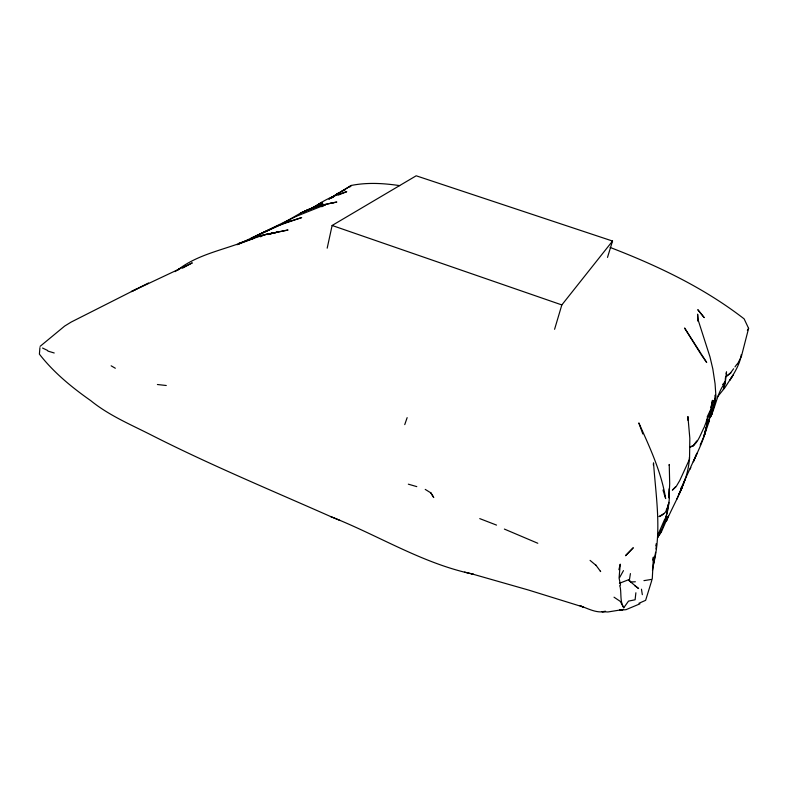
<?xml version="1.0" encoding="UTF-8"?>
<svg xmlns="http://www.w3.org/2000/svg" width="788" height="788" viewBox="0 0 788 788"><rect width="100%" height="100%" fill="white"/><g stroke="black" fill="none" stroke-linecap="round" stroke-linejoin="round"><path stroke-width="1.18" d="M652.257 579.091L653.41 557.057L652.838 560.12M663.673 513.746L658.985 516.613C670.755 512.525 669.258 498.479 669.347 488.59L669.012 497.878L669.692 483.753L669.239 464.447L669.179 465.373M689.441 457.227C688.594 480.552 675.296 500.518 666.323 521.311L668.303 516.051L661.378 531.939L657.685 537.288M711.032 409.898L708.944 422.023L704.186 435.587M711.347 409.179L711.741 404.392C711.209 412.508 706.885 419.383 704.314 427.007C700.906 433.41 698.838 441.103 693.095 445.841L696.72 440.984M724.98 381.747L723.364 389.479L725.147 383.746L725.393 377.797M39.922 347.636L39.4 354.137C53.614 372.458 71.787 387.341 90.699 400.609C108.626 415.178 129.665 424.102 150.065 434.405C209.283 464.556 270.717 490.008 331.452 516.908C378.831 535.623 422.998 563.765 473.283 574.186L464.605 572.108M741.252 354.659C739.971 363.898 734.82 372.271 729.924 380.072L733.027 375.147L724.99 387.548L717.819 396.462M660.955 529.851L660.758 532.176L657.744 537.199C663.654 527.192 667.18 515.598 668.382 504.044L667.643 510.683L665.161 519.952L665.84 517.42M653.341 465.038L653.528 462.871C655.882 496.617 661.959 531.161 653.449 564.543M635.877 592.773L635.108 599.776L628.509 601.116L623.761 607.765L620.294 601.392L614.019 597.186M668.401 506.536L668.864 502.37M706.521 426.042L707.447 417.64C707.368 433.469 699.389 447.623 693.332 461.837L697.035 453.179L683.344 483.271M655.951 545.838L656.227 543.641M656 548.99L656.542 544.587M655.596 552.29L652.464 570.423M711.958 414.547L712.283 412.114L710.421 417.079C715.937 406.047 717.178 392.719 725.058 382.83M711.19 407.603L711.544 405.012L711.121 407.229M711.554 406.578L712.46 400.334L711.909 403.998L715.346 399.378M710.421 411.72L710.746 409.464M630.42 573.595L629.504 579.367L619.417 583.297M709.574 417.197L709.919 415.109M726.181 373.768L726.526 371.847L725.403 381.845L722.823 384.544L724.753 382.288M706.294 427.204L703.812 436.641L706.984 424.702L704.787 434.375L700.187 445.092M327.187 248.171L332.122 225.476L416.192 175.793L612.532 241.049L607.499 257.4M618.905 569.694L620.225 564.159L619.082 578.087L620.52 585.267M709.22 419.285L708.116 423.176L715.967 396.965L715.071 383.756L712.825 368.971L709.968 356.846L698.04 319.692L697.616 314.166L697.932 321.199M710.658 409.652L707.2 416.832M554.585 329.295L561.834 304.926L612.532 241.049M404.746 424.614L407.15 417.64M610.109 247.432C657.478 265.654 703.842 287.659 744.128 318.874L748.6 328.35L741.35 356.59L737.548 363.928M706.846 419.738L706.304 421.216M657.773 535.21L664.757 519.134M685.481 478.572L676.803 499.306M710.421 417.079L713.032 409.987L715.602 397.97L714.155 400.777M666.215 510.2L667.682 506.802M690.111 469.096L690.81 467.53M680.98 488.373L683.58 483.605L681.068 488.442M619.565 577.614L623.475 570.611M747.369 330.379L748.6 328.35M730.23 373.374L733.618 368.745M734.977 366.893L737.007 364.115M40.09 346.375L64.646 326.084L71.176 322.065L136.856 288.851M332.575 197.719L333.885 196.045L339.559 192.479L335.619 194.912L337.471 193.749M711.978 403.466L714.677 399.841L715.149 395.152L715.465 395.665M675.405 486.935L672.381 490.136L676.074 486.728L679.768 480.493L689.53 459.207L689.825 438.286L687.914 416.517L687.934 420.309M349.892 186.943L351.32 185.446C367.218 182.264 383.687 183.259 399.644 185.613M333.255 196.665L333.885 196.045M333.698 196.704L335.166 195.404M725.965 376.575L730.328 373.128M177.428 270.195C196.153 255.342 220.404 250.574 242.34 242.379M730.86 372.951L725.748 376.822M178.157 269.673L179.634 268.619L175.044 271.643M329.896 198.487L351.32 185.446L330.271 198.29M335.974 194.843L338.397 193.168M321.593 202.339L315.151 206.692C324.538 199.6 335.481 194.971 346.73 191.711L338.101 195.148M281.562 224.127L300.908 212.888L322.814 203.245L314.609 206.673M329.305 198.901L332.743 196.783L328.842 199.157M317.426 205.146L321.918 202.546L310.147 209.056L317.15 205.599M182.57 268.117L192.282 262.887L131.399 291.59L148.568 282.99M312.6 207.766L320.45 203.471M321.76 206.742L325.818 204.545L296.101 216.404L256.189 235.878L277.721 225.752L301.676 217.577L283.562 223.299L290.082 221.142M260.542 236.784L264.266 234.794L287.856 230.037L264.266 234.794L238.449 243.502M308.335 209.509L302.572 212.366L309.684 208.869M238.882 243.817L284.892 222.876M237.011 244.753L239.877 243.374M689.727 447.298L693.795 445.397L690.071 447.062M251.185 238.065L278.036 225.644M239.188 243.847L254.485 238.153M639.945 603.825L626.017 609.666L619.545 610.188L622.914 609.557L607.883 611.98L601.963 611.675L605.529 611.34C596.743 613.625 588.183 608.572 580.076 605.805L583.209 607.016L528.541 590.054L471.559 573.792M240.833 242.921L259.114 235.888L277.169 232.263L267.733 234.361M638.95 603.263L645.628 600.338L651.794 580.372L651.568 579.407L643.924 580.648M341.775 191.297L345.164 189.839M267.821 234.558L273.653 232.972L267.743 234.341M331.147 203.097L316.53 206.751L300.908 212.888L319.514 205.569L336.84 202.043L331.147 203.097L334.151 202.536M635.364 581.78L630.824 581.977L628.814 579.554L629.051 580.667L638.625 588.547L634.567 585.523M157.403 384.514L166.278 385.509M408.332 484.177L416.783 486.62M47.861 351.084L54.214 352.985M332.122 225.476L561.834 304.926M479.754 518.612L496.529 525.104M330.477 516.495L339.894 520.385M504.369 529.073L537.8 543.267M42.552 348.03L47.635 350.493M111.147 365.809L115.324 368.242M425.224 489.397L430.967 492.953L433.735 497.533L430.534 492.48M590.074 560.386L596.171 565.489M600.328 571.162L600.653 571.586L595.836 565.065M701.084 354.501L706.688 362.48L684.585 328.015L700.562 353.664M619.545 585.73L620.077 586.558C621.594 593.65 619.742 601.293 623.761 607.765M642.831 433.961L638.822 422.92C649.765 447.417 661.349 471.874 665.653 498.587L663.969 493.386M663.033 489.998L663.634 492.342M641.462 589.188L642.328 594.674M680.783 490.333L678.852 494.49L681.975 487.772L680.783 490.333M633.148 547.887L625.554 555.639L633.148 547.887M704.167 317.564L697.922 309.832L704.167 317.564"/></g></svg>
